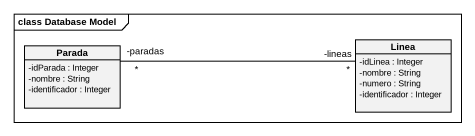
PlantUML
@startuml
mainframe class Database Model
hide circle
hide empty members
skinparam classAttributeIconSize 0
class Parada {
  -idParada : Integer
  -nombre : String
  -identificador : Integer
}
class Linea {
  -idLinea : Integer
  -nombre : String
  -numero : String
  -identificador : Integer
}
Parada "-paradas\n*" -right- "-lineas\n*" Linea
@enduml
